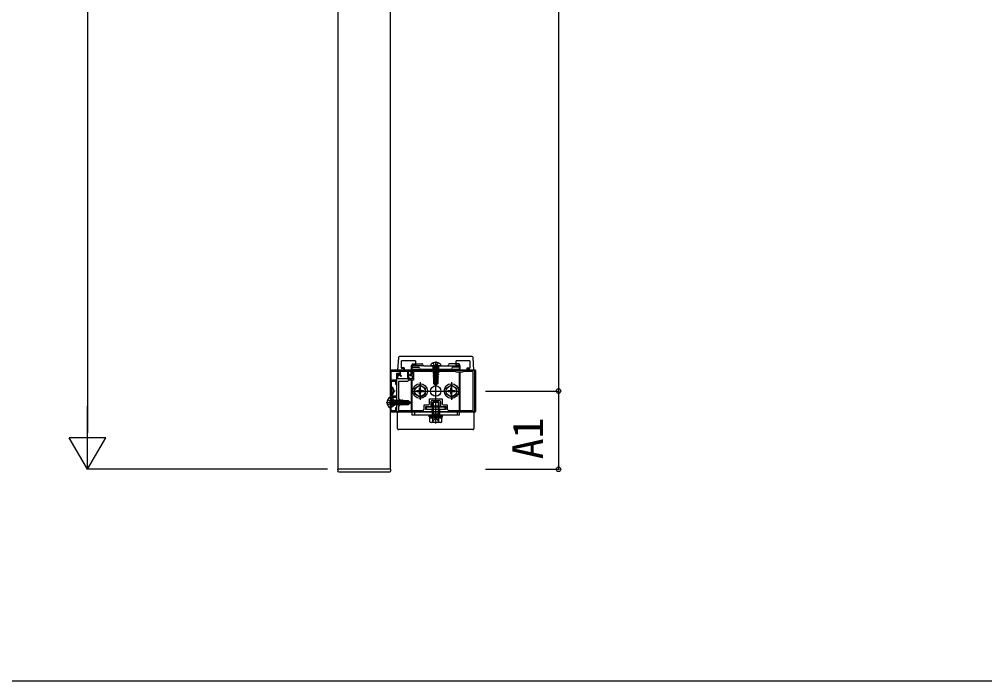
# Model space of a CAD drawing. Units: millimetres, scale not verified. Extents: x -1750 to 1750, y -2608 to 2592.
# Drawn here: x -924 to 0, y -2608 to -1975 of the extents above; entities that cross this region are included whole.
import ezdxf
from ezdxf.enums import TextEntityAlignment as Align

# ---------------------------------------------------------------- set-up
doc = ezdxf.new("R2010")
doc.units = ezdxf.units.MM
doc.header["$LTSCALE"] = 14
for name, color, linetype in [('0-2_YKK_11', 7, 'Continuous'), ('0-3_YKK_12', 2, 'Continuous'), ('0-4_YKK_13', 4, 'Continuous'), ('0-5_YKK_D', 6, 'Continuous'), ('0-6_YKK_ZWAK', 7, 'Continuous')]:
    doc.layers.add(name, color=color, linetype=linetype)
doc.styles.add('ＭＳ ゴシック', font='')
doc.styles.get('ＭＳ ゴシック').set_extended_font_data('MS Gothic')

msp = doc.modelspace()

# ---------------------------------------------------------------- linework, layer by layer
at = {"layer": '0-2_YKK_11'}
msp.add_line((-529, -2340.1), (-522, -2340.1), dxfattribs=at)
msp.add_lwpolyline([(-569, -2311), (-569, -2351), (-563, -2351), (-563, -2347), (-563.9, -2347), (-563.9, -2350.1), (-568.1, -2350.1), (-568.1, -2336.9), (-563, -2336.9), (-563, -2336), (-567.9, -2336), (-567.9, -2321.4), (-563.9, -2321.4), (-563.9, -2324.5), (-563, -2324.5), (-563, -2320.5), (-568.1, -2320.5), (-568.1, -2311.9), (-560, -2311.9), (-560, -2314.1), (-563, -2314.1), (-563, -2315), (-560, -2315), (-560, -2316), (-558.97, -2317.03), (-558.33, -2316.4), (-559.1, -2315.63), (-559.1, -2311.9), (-552.6, -2311.9), (-552.6, -2319.3), (-550.7, -2319.3), (-550.7, -2318.4), (-551.7, -2318.4), (-551.7, -2311.9), (-549.4, -2311.9), (-549.4, -2315), (-548.5, -2315), (-548.5, -2311)], close=True, dxfattribs=at)
for points in [[(-488, -2311), (-548, -2311), (-548, -2315), (-550.5, -2315), (-550.5, -2316), (-548, -2316), (-548, -2319.3), (-554.83, -2319.3), (-555.02, -2319.44), (-555.98, -2319.44), (-556.17, -2319.3), (-561.9, -2319.3), (-561.9, -2316), (-561, -2316), (-561, -2315), (-563, -2315), (-563, -2351), (-529, -2351), (-529, -2348.7), (-535, -2348.7), (-535, -2345.8), (-530, -2345.8), (-530, -2341.1)], [(-489.8, -2349.5), (-489.8, -2312.2), (-499.4, -2312.2), (-500, -2312.8), (-506, -2312.8), (-506.6, -2312.2), (-521.9, -2312.2), (-522.5, -2312.8), (-528.5, -2312.8), (-529.1, -2312.2), (-546.8, -2312.2), (-546.8, -2320.5), (-551.2, -2320.5), (-552.5, -2321.8), (-561.2, -2321.8), (-561.2, -2338.3), (-560.5, -2339), (-560.5, -2345), (-561.2, -2345.7), (-561.2, -2349.5), (-537.7, -2349.5), (-536.5, -2348.3), (-536.5, -2344.3), (-532.5, -2344.3)], [(-521, -2341.1), (-521, -2345.8), (-516, -2345.8), (-516, -2348.7), (-522, -2348.7), (-522, -2351), (-488, -2351), (-488, -2311)], [(-531.5, -2343.3), (-531.5, -2338.6), (-519.5, -2338.6), (-519.5, -2343.3)], [(-518.5, -2344.3), (-514.5, -2344.3), (-514.5, -2348.3), (-513.3, -2349.5), (-489.8, -2349.5)]]:
    msp.add_lwpolyline(points, dxfattribs=at)
for centre, start, end in [((-532.5, -2343.3), 270.00001, 359.99999), ((-529, -2341.1), 90.00001, 179.99999), ((-522, -2341.1), 0.00001, 89.99999), ((-518.5, -2343.3), 180.00001, 269.99999)]:
    msp.add_arc(centre, 1, start, end, dxfattribs=at)
at = {"layer": '0-3_YKK_12'}
msp.add_lwpolyline([(-569, -1926), (-569, -2406), (-619, -2406), (-619, -1926)], dxfattribs=at)
at = {"layer": '0-4_YKK_13'}
for p, q in [((-561.26, -2298.94), (-562, -2311)), ((-490.74, -2298), (-560.26, -2298)), ((-489, -2311), (-489.74, -2298.94)), ((-558.2, -2308.9), (-558.2, -2302)), ((-545, -2302), (-558.2, -2302)), ((-555.7, -2308.9), (-558.2, -2308.9)), ((-558.2, -2308.9), (-558.2, -2309.4)), ((-556.2, -2309.4), (-558.2, -2309.4)), ((-556.2, -2309.4), (-555.7, -2308.9)), ((-556.2, -2311), (-556.2, -2309.4)), ((-555.7, -2308.9), (-555.7, -2311)), ((-549, -2306.6), (-549, -2311)), ((-548, -2304.8), (-538.8, -2304.8)), ((-548, -2304.8), (-548, -2308)), ((-536.8, -2306.8), (-548, -2306.8)), ((-548, -2308), (-542, -2308)), ((-548, -2311), (-548, -2308)), ((-548, -2310), (-503, -2310)), ((-536.8, -2306.8), (-514.2, -2306.8)), ((-530.24, -2305.94), (-530.24, -2306.1)), ((-521.47, -2306.8), (-529.54, -2306.8)), ((-528.25, -2306.8), (-528.25, -2310)), ((-523.73, -2306.98), (-527.97, -2307.68)), ((-527.97, -2307.57), (-527.32, -2307.19)), ((-527.97, -2307.57), (-527.97, -2307.68)), ((-527.97, -2307.57), (-527.97, -2307.68)), ((-527.97, -2307.68), (-527.32, -2308.06)), ((-527.97, -2309.21), (-523.03, -2308.39)), ((-523.03, -2308.51), (-527.97, -2309.33)), ((-527.97, -2309.21), (-527.32, -2308.84)), ((-527.97, -2309.21), (-527.97, -2309.33)), ((-527.97, -2309.33), (-527.32, -2309.7)), ((-527.97, -2310.86), (-523.03, -2310.04)), ((-523.03, -2310.15), (-527.97, -2310.98)), ((-526.63, -2306.8), (-527.95, -2304.14)), ((-523.73, -2306.86), (-527.32, -2307.19)), ((-527.32, -2308.06), (-523.73, -2306.98)), ((-527.32, -2307), (-527.32, -2307.19)), ((-523.68, -2308.02), (-527.32, -2308.84)), ((-527.32, -2308.06), (-527.32, -2308.84)), ((-523.68, -2308.88), (-527.32, -2309.7)), ((-523.68, -2309.66), (-527.32, -2310.49)), ((-527.32, -2309.7), (-527.32, -2310.49)), ((-526.63, -2306.8), (-525.5, -2307.4)), ((-525.5, -2302.7), (-525.5, -2326.8)), ((-525.5, -2356.7), (-525.5, -2304.3)), ((-524.37, -2306.8), (-525.5, -2307.4)), ((-525.5, -2310), (-525.5, -2315)), ((-524.37, -2306.8), (-523.05, -2304.14)), ((-523.68, -2307), (-523.68, -2308.02)), ((-523.03, -2308.39), (-523.68, -2308.02)), ((-523.03, -2308.51), (-523.68, -2308.88)), ((-523.68, -2308.88), (-523.68, -2309.66)), ((-523.03, -2310.04), (-523.68, -2309.66)), ((-523.03, -2308.39), (-523.03, -2308.51)), ((-523.03, -2310.04), (-523.03, -2310.15)), ((-522.75, -2306.8), (-522.75, -2310)), ((-520.77, -2305.94), (-520.77, -2306.1)), ((-514.2, -2306.8), (-503, -2306.8)), ((-503, -2304.8), (-512.2, -2304.8)), ((-503, -2308), (-509, -2308)), ((-492.8, -2302), (-506, -2302)), ((-503, -2304.8), (-503, -2308)), ((-503, -2306.8), (-503, -2311)), ((-502, -2311), (-502, -2306.6)), ((-495.3, -2308.9), (-492.8, -2308.9)), ((-495.3, -2311), (-495.3, -2308.9)), ((-495.3, -2308.9), (-494.8, -2309.4)), ((-494.8, -2309.4), (-494.8, -2311)), ((-494.8, -2309.4), (-492.8, -2309.4)), ((-492.8, -2302), (-492.8, -2308.9)), ((-492.8, -2309.4), (-492.8, -2308.9)), ((-569, -2311), (-487.8, -2311)), ((-562, -2311), (-489, -2311)), ((-562, -2311), (-561, -2311)), ((-561, -2311), (-555.7, -2311)), ((-527.97, -2310.86), (-527.32, -2310.49)), ((-527.97, -2310.86), (-527.97, -2310.98)), ((-527.97, -2310.98), (-527.32, -2311.35)), ((-527.97, -2312.51), (-523.03, -2311.68)), ((-523.03, -2311.8), (-527.97, -2312.63)), ((-527.97, -2312.51), (-527.32, -2312.13)), ((-527.97, -2312.51), (-527.97, -2312.63)), ((-527.97, -2312.63), (-527.32, -2313)), ((-527.97, -2314.16), (-523.03, -2313.33)), ((-523.03, -2313.45), (-527.97, -2314.27)), ((-527.97, -2314.16), (-527.32, -2313.78)), ((-527.97, -2314.16), (-527.97, -2314.27)), ((-527.97, -2314.27), (-527.32, -2314.65)), ((-527.97, -2315.8), (-523.03, -2314.98)), ((-523.03, -2315.1), (-527.97, -2315.92)), ((-527.97, -2315.8), (-527.32, -2315.43)), ((-527.97, -2315.8), (-527.97, -2315.92)), ((-527.97, -2315.92), (-527.32, -2316.3)), ((-527.97, -2317.45), (-523.03, -2316.63)), ((-523.03, -2316.75), (-527.97, -2317.57)), ((-527.97, -2317.45), (-527.32, -2317.08)), ((-527.97, -2317.45), (-527.97, -2317.57)), ((-527.97, -2317.57), (-527.32, -2317.94)), ((-524.74, -2318.8), (-527.55, -2318.8)), ((-527.55, -2318.8), (-527.55, -2323.93)), ((-527.45, -2318.8), (-527.32, -2318.73)), ((-523.68, -2311.31), (-527.32, -2312.13)), ((-527.32, -2311.35), (-527.32, -2312.13)), ((-523.68, -2312.96), (-527.32, -2313.78)), ((-527.32, -2313), (-527.32, -2313.78)), ((-523.68, -2314.61), (-527.32, -2315.43)), ((-527.32, -2314.65), (-527.32, -2315.43)), ((-523.68, -2316.25), (-527.32, -2317.08)), ((-527.32, -2316.3), (-527.32, -2317.08)), ((-527.32, -2317.94), (-527.32, -2318.73)), ((-524.63, -2318.12), (-527.32, -2318.73)), ((-526.85, -2323.46), (-526.85, -2318.8)), ((-526.17, -2318.8), (-524.7, -2318.55)), ((-524.53, -2317.55), (-525.79, -2325.3)), ((-524.72, -2318.68), (-525.46, -2318.8)), ((-523.95, -2318.8), (-524.71, -2324.48)), ((-523.95, -2317.59), (-523.95, -2323.72)), ((-523.68, -2317.9), (-523.95, -2317.96)), ((-523.95, -2318.48), (-523.03, -2318.28)), ((-523.03, -2318.39), (-523.95, -2318.6)), ((-523.45, -2318.8), (-523.95, -2318.8)), ((-523.68, -2310.53), (-523.68, -2311.31)), ((-523.03, -2311.68), (-523.68, -2311.31)), ((-523.68, -2312.18), (-523.68, -2312.96)), ((-523.03, -2313.33), (-523.68, -2312.96)), ((-523.68, -2313.82), (-523.68, -2314.61)), ((-523.03, -2314.98), (-523.68, -2314.61)), ((-523.68, -2315.47), (-523.68, -2316.25)), ((-523.03, -2316.63), (-523.68, -2316.25)), ((-523.68, -2317.12), (-523.68, -2317.9)), ((-523.03, -2318.28), (-523.68, -2317.9)), ((-523.68, -2318.77), (-523.68, -2318.8)), ((-523.45, -2318.8), (-523.45, -2323.93)), ((-523.03, -2311.68), (-523.03, -2311.8)), ((-523.03, -2313.33), (-523.03, -2313.45)), ((-523.03, -2314.98), (-523.03, -2315.1)), ((-523.03, -2316.63), (-523.03, -2316.75)), ((-523.03, -2318.28), (-523.03, -2318.39)), ((-503, -2312.8), (-503, -2349.5)), ((-502, -2349.5), (-502, -2312.8)), ((-495.3, -2311), (-490, -2311)), ((-490, -2311), (-489, -2311)), ((-487.5, -2311.3), (-487.5, -2350.7)), ((-567.9, -2327.4), (-567.9, -2334.6)), ((-549, -2320.5), (-549, -2349.5)), ((-548, -2349.5), (-548, -2320.5)), ((-540.5, -2325.25), (-545.5, -2328.14)), ((-545.5, -2333.86), (-545.5, -2328.14)), ((-541, -2329.5), (-541, -2327.85)), ((-541, -2327.85), (-540, -2327.85)), ((-540.5, -2322.47), (-540.5, -2339.53)), ((-540.5, -2324), (-540.5, -2338)), ((-540.5, -2325.25), (-535.5, -2328.14)), ((-540, -2329.5), (-540, -2327.85)), ((-535.5, -2328.14), (-535.5, -2333.86)), ((-527.55, -2323.93), (-526.85, -2323.46)), ((-527.55, -2323.93), (-525.68, -2325.8)), ((-526.85, -2323.46), (-525.5, -2325.8)), ((-525.68, -2325.8), (-525.32, -2325.8)), ((-523.45, -2323.93), (-525.32, -2325.8)), ((-524.71, -2324.48), (-525.32, -2325.8)), ((-524.71, -2324.48), (-523.95, -2323.72)), ((-523.45, -2323.93), (-523.95, -2323.72)), ((-510.5, -2325.25), (-515.5, -2328.14)), ((-515.5, -2333.86), (-515.5, -2328.14)), ((-511, -2329.5), (-511, -2327.85)), ((-511, -2327.85), (-510, -2327.85)), ((-510.5, -2322.47), (-510.5, -2339.53)), ((-510.5, -2324), (-510.5, -2338)), ((-510.5, -2325.25), (-505.5, -2328.14)), ((-510, -2329.5), (-510, -2327.85)), ((-505.5, -2328.14), (-505.5, -2333.86)), ((-569.86, -2337.26), (-569.7, -2337.26)), ((-564.4, -2331), (-569, -2331)), ((-569, -2337.97), (-569, -2346.04)), ((-567.6, -2338), (-568.1, -2338.09)), ((-568.1, -2345.91), (-568.1, -2338.09)), ((-567.9, -2330.14), (-567.75, -2329.86)), ((-567.9, -2331.86), (-567.75, -2332.15)), ((-565.93, -2328.95), (-567.75, -2329.86)), ((-565.93, -2333.05), (-567.75, -2332.15)), ((-567.6, -2338), (-566.8, -2338.14)), ((-567.6, -2346), (-567.6, -2338)), ((-549.07, -2331), (-531.93, -2331)), ((-540.5, -2336.75), (-545.5, -2333.86)), ((-543.65, -2330.5), (-542, -2330.5)), ((-543.65, -2331.5), (-543.65, -2330.5)), ((-543.65, -2331.5), (-542, -2331.5)), ((-541, -2334.15), (-541, -2332.5)), ((-540, -2334.15), (-541, -2334.15)), ((-540.5, -2336.75), (-535.5, -2333.86)), ((-540, -2334.15), (-540, -2332.5)), ((-539, -2330.5), (-537.35, -2330.5)), ((-539, -2331.5), (-537.35, -2331.5)), ((-537.35, -2330.5), (-537.35, -2331.5)), ((-531.5, -2331), (-519.5, -2331)), ((-519.07, -2331), (-501.93, -2331)), ((-510.5, -2336.75), (-515.5, -2333.86)), ((-513.65, -2330.5), (-512, -2330.5)), ((-513.65, -2331.5), (-513.65, -2330.5)), ((-513.65, -2331.5), (-512, -2331.5)), ((-511, -2334.15), (-511, -2332.5)), ((-510, -2334.15), (-511, -2334.15)), ((-510.5, -2336.75), (-505.5, -2333.86)), ((-510, -2334.15), (-510, -2332.5)), ((-509, -2330.5), (-507.35, -2330.5)), ((-509, -2331.5), (-507.35, -2331.5)), ((-507.35, -2330.5), (-507.35, -2331.5)), ((-573.1, -2342), (-549, -2342)), ((-569, -2340.87), (-571.66, -2339.55)), ((-569, -2343.13), (-571.66, -2344.45)), ((-569.86, -2346.73), (-569.7, -2346.73)), ((-569, -2340.87), (-568.4, -2342)), ((-569, -2343.13), (-568.4, -2342)), ((-568.94, -2340.23), (-568.61, -2343.82)), ((-568.82, -2340.23), (-568.12, -2344.47)), ((-567.74, -2343.82), (-568.82, -2340.23)), ((-568.8, -2340.18), (-567.78, -2340.18)), ((-568.8, -2343.82), (-568.61, -2343.82)), ((-568.23, -2344.47), (-568.61, -2343.82)), ((-568.23, -2344.47), (-568.12, -2344.47)), ((-568.23, -2344.47), (-568.12, -2344.47)), ((-568.12, -2344.47), (-567.74, -2343.82)), ((-567.94, -2343.15), (-568.1, -2342.84)), ((-567.6, -2346), (-568.1, -2345.91)), ((-565.62, -2344.3), (-567.94, -2343.15)), ((-567.41, -2339.53), (-567.78, -2340.18)), ((-567.78, -2340.18), (-566.96, -2343.82)), ((-567.74, -2343.82), (-566.96, -2343.82)), ((-567.6, -2346), (-566.8, -2345.86)), ((-566.59, -2344.47), (-567.41, -2339.53)), ((-567.41, -2339.53), (-567.29, -2339.53)), ((-567.29, -2339.53), (-566.92, -2340.18)), ((-567.29, -2339.53), (-566.47, -2344.47)), ((-566.59, -2344.47), (-566.96, -2343.82)), ((-566.92, -2340.18), (-566.1, -2343.82)), ((-566.92, -2340.18), (-566.14, -2340.18)), ((-566.59, -2344.47), (-566.47, -2344.47)), ((-566.47, -2344.47), (-566.1, -2343.82)), ((-565.76, -2339.53), (-566.14, -2340.18)), ((-566.14, -2340.18), (-565.31, -2343.82)), ((-566.1, -2343.82), (-565.31, -2343.82)), ((-564.94, -2344.47), (-565.76, -2339.53)), ((-565.76, -2339.53), (-565.65, -2339.53)), ((-565.65, -2339.53), (-564.82, -2344.47)), ((-564.94, -2344.47), (-565.31, -2343.82)), ((-565.27, -2340.18), (-564.49, -2340.18)), ((-564.94, -2344.47), (-564.82, -2344.47)), ((-564.82, -2344.47), (-564.45, -2343.82)), ((-564.12, -2339.53), (-564.49, -2340.18)), ((-564.49, -2340.18), (-563.67, -2343.82)), ((-564.45, -2343.82), (-563.67, -2343.82)), ((-563.29, -2344.47), (-564.12, -2339.53)), ((-564.12, -2339.53), (-564, -2339.53)), ((-564, -2339.53), (-563.17, -2344.47)), ((-563.29, -2344.47), (-563.67, -2343.82)), ((-563.62, -2340.18), (-562.84, -2340.18)), ((-563.29, -2344.47), (-563.17, -2344.47)), ((-563.17, -2344.47), (-562.8, -2343.82)), ((-562.47, -2339.53), (-562.84, -2340.18)), ((-562.84, -2340.18), (-562.02, -2343.82)), ((-562.8, -2343.82), (-562.02, -2343.82)), ((-561.64, -2344.47), (-562.47, -2339.53)), ((-562.47, -2339.53), (-562.35, -2339.53)), ((-562.35, -2339.53), (-561.53, -2344.47)), ((-561.64, -2344.47), (-562.02, -2343.82)), ((-561.98, -2340.18), (-561.19, -2340.18)), ((-561.64, -2344.47), (-561.53, -2344.47)), ((-561.53, -2344.47), (-561.15, -2343.82)), ((-560.82, -2339.53), (-561.19, -2340.18)), ((-561.19, -2340.18), (-560.37, -2343.82)), ((-561.15, -2343.82), (-560.37, -2343.82)), ((-560, -2344.47), (-560.82, -2339.53)), ((-560.82, -2339.53), (-560.7, -2339.53)), ((-560.7, -2339.53), (-559.88, -2344.47)), ((-560, -2344.47), (-560.37, -2343.82)), ((-560.33, -2340.18), (-559.55, -2340.18)), ((-560, -2344.47), (-559.88, -2344.47)), ((-559.88, -2344.47), (-559.5, -2343.82)), ((-559.17, -2339.53), (-559.55, -2340.18)), ((-559.55, -2340.18), (-558.72, -2343.82)), ((-559.5, -2343.82), (-558.72, -2343.82)), ((-558.35, -2344.47), (-559.17, -2339.53)), ((-559.17, -2339.53), (-559.05, -2339.53)), ((-559.05, -2339.53), (-558.23, -2344.47)), ((-558.35, -2344.47), (-558.72, -2343.82)), ((-558.68, -2340.18), (-557.9, -2340.18)), ((-558.35, -2344.47), (-558.23, -2344.47)), ((-558.25, -2341.03), (-550.5, -2342.29)), ((-558.23, -2344.47), (-557.86, -2343.82)), ((-558.21, -2340.45), (-552.08, -2340.45)), ((-557.52, -2339.53), (-557.9, -2340.18)), ((-557.9, -2340.18), (-557.84, -2340.45)), ((-557.86, -2343.82), (-557.07, -2343.82)), ((-557.68, -2341.13), (-557.07, -2343.82)), ((-557.32, -2340.45), (-557.52, -2339.53)), ((-557.52, -2339.53), (-557.41, -2339.53)), ((-557.41, -2339.53), (-557.2, -2340.45)), ((-557, -2342.67), (-557.25, -2341.2)), ((-557.12, -2341.22), (-557, -2341.96)), ((-557, -2343.95), (-557.07, -2343.82)), ((-557.03, -2340.18), (-557, -2340.18)), ((-557, -2339.95), (-557, -2340.45)), ((-557, -2339.95), (-551.87, -2339.95)), ((-557, -2340.45), (-551.32, -2341.21)), ((-557, -2341.24), (-557, -2344.05)), ((-552.34, -2343.35), (-557, -2343.35)), ((-557, -2344.05), (-551.87, -2344.05)), ((-552.34, -2343.35), (-550, -2342)), ((-551.87, -2344.05), (-552.34, -2343.35)), ((-551.87, -2339.95), (-552.08, -2340.45)), ((-551.32, -2341.21), (-552.08, -2340.45)), ((-551.87, -2339.95), (-550, -2341.82)), ((-551.87, -2344.05), (-550, -2342.18)), ((-551.32, -2341.21), (-550, -2341.82)), ((-550, -2342.18), (-550, -2341.82)), ((-516.5, -2346.4), (-534.5, -2346.4)), ((-534.5, -2348.7), (-534.5, -2346.4)), ((-529.1, -2345.2), (-529.1, -2345.9)), ((-529.1, -2345.2), (-521.9, -2345.2)), ((-528.5, -2342), (-527.5, -2341)), ((-522.5, -2342), (-528.5, -2342)), ((-527.5, -2341), (-523.5, -2341)), ((-525.5, -2362), (-525.5, -2340.3)), ((-525.5, -2351), (-525.5, -2346)), ((-522.5, -2342), (-523.5, -2341)), ((-521.9, -2345.2), (-521.9, -2345.9)), ((-516.5, -2348.7), (-516.5, -2346.4)), ((-487.8, -2351), (-569, -2351)), ((-562, -2367), (-562, -2352)), ((-561, -2351), (-490, -2351)), ((-548, -2351), (-503, -2351)), ((-548, -2354.2), (-548, -2351)), ((-503, -2354.2), (-548, -2354.2)), ((-546, -2351), (-546, -2354.2)), ((-516.5, -2348.7), (-534.5, -2348.7)), ((-531.75, -2354.2), (-519.25, -2354.2)), ((-531.2, -2357), (-531.2, -2355.8)), ((-529, -2351), (-529, -2354.2)), ((-522.5, -2353.18), (-528.5, -2353.18)), ((-528.3, -2354.12), (-528.5, -2353.18)), ((-528.3, -2354.12), (-527.96, -2353.18)), ((-528.3, -2354.2), (-528.3, -2354.12)), ((-522.7, -2354.12), (-523.04, -2353.18)), ((-522.7, -2354.12), (-522.5, -2353.18)), ((-522.7, -2354.2), (-522.7, -2354.12)), ((-522, -2351), (-522, -2354.2)), ((-519.8, -2355.8), (-519.8, -2357)), ((-505, -2351), (-505, -2354.2)), ((-503, -2351), (-503, -2354.2)), ((-489, -2352), (-489, -2367)), ((-519.73, -2357), (-531.27, -2357)), ((-531.27, -2360.55), (-531.27, -2357)), ((-530.5, -2361), (-531.27, -2360.55)), ((-520.5, -2361), (-530.5, -2361)), ((-528.39, -2360.55), (-528.39, -2357)), ((-522.61, -2360.55), (-522.61, -2357)), ((-520.5, -2361), (-519.73, -2360.55)), ((-519.73, -2360.55), (-519.73, -2357)), ((-490, -2368), (-561, -2368)), ((-569.5, -2406), (-618.5, -2406)), ((-618.41, -2408.5), (-569.59, -2408.5))]:
    msp.add_line(p, q, dxfattribs=at)
for points in [[(-545, -2302), (-545, -2306.6), (-549, -2306.6)], [(-527.97, -2307.57), (-523.73, -2306.86), (-523.73, -2306.98)], [(-523.03, -2310.15), (-523.68, -2310.53), (-527.32, -2311.35)], [(-502, -2306.6), (-506, -2306.6), (-506, -2302)], [(-523.03, -2311.8), (-523.68, -2312.18), (-527.32, -2313)], [(-523.03, -2313.45), (-523.68, -2313.82), (-527.32, -2314.65)], [(-523.03, -2315.1), (-523.68, -2315.47), (-527.32, -2316.3)], [(-523.03, -2316.75), (-523.68, -2317.12), (-527.32, -2317.94)], [(-523.03, -2318.39), (-523.68, -2318.77), (-523.82, -2318.8)], [(-568.23, -2344.47), (-568.94, -2340.23), (-568.82, -2340.23)], [(-565.62, -2339.7), (-567.94, -2340.86), (-568.1, -2341.16)], [(-565.65, -2339.53), (-565.27, -2340.18), (-564.45, -2343.82)], [(-564, -2339.53), (-563.62, -2340.18), (-562.8, -2343.82)], [(-562.35, -2339.53), (-561.98, -2340.18), (-561.15, -2343.82)], [(-560.7, -2339.53), (-560.33, -2340.18), (-559.5, -2343.82)], [(-559.05, -2339.53), (-558.68, -2340.18), (-557.86, -2343.82)], [(-557.41, -2339.53), (-557.03, -2340.18), (-557, -2340.32)], [(-528.5, -2353.18), (-528.5, -2342.8), (-528.5, -2342)], [(-527.96, -2341.46), (-527.96, -2342.8), (-527.96, -2353.18)], [(-523.04, -2341.46), (-523.04, -2342.8), (-523.04, -2353.18)], [(-522.5, -2342), (-522.5, -2342.8), (-522.5, -2353.18)], [(-519.25, -2354.2), (-519.25, -2355.8), (-531.75, -2355.8), (-531.75, -2354.2)], [(-528.55, -2361), (-527.4, -2358.64), (-525.5, -2357.63)], [(-522.45, -2361), (-523.6, -2358.64), (-525.5, -2357.63)], [(-618.5, -2406), (-619.5, -2406), (-619.4, -2407.56)], [(-568.6, -2407.56), (-568.5, -2406), (-569.5, -2406)]]:
    msp.add_lwpolyline(points, dxfattribs=at)
for centre, radius in [((-540.5, -2331), 7), ((-540.5, -2331), 5), ((-525.5, -2331), 5), ((-510.5, -2331), 7), ((-510.5, -2331), 5)]:
    msp.add_circle(centre, radius, dxfattribs=at)
for centre, radius, start, end in [((-560.26, -2299), 1, 90, 176.5), ((-490.74, -2299), 1, 3.5, 90), ((-542, -2309), 1, 0, 90), ((-540, -2309), 1, 180, 270), ((-538.8, -2305.8), 1, 0, 90), ((-536.8, -2305.8), 1, 180, 270), ((-529.54, -2306.1), 0.7, 180, 270), ((-529.37, -2305.94), 0.862, 129.12355, 180), ((-525.5, -2310.7), 7, 90, 129.12355), ((-527.52, -2307), 0.2, 0, 90), ((-525.5, -2310.7), 7, 50.87645, 90), ((-523.48, -2307), 0.2, 90, 180), ((-521.47, -2306.1), 0.7, 270, 0), ((-521.63, -2305.94), 0.862, 360, 50.87645), ((-514.2, -2305.8), 1, 270, 0), ((-512.2, -2305.8), 1, 90, 180), ((-511, -2309), 1, 270, 0), ((-509, -2309), 1, 90, 180), ((-524.24, -2317.59), 0.294, 90, 170.8071), ((-524.24, -2317.59), 0.294, 0, 90), ((-487.8, -2311.3), 0.3, 360, 90), ((-567.75, -2327.4), 0.154, 62.71904, 180), ((-569.6, -2331), 4.2, 297.28096, 62.71904), ((-565.1, -2342), 7, 140.87645, 180), ((-569.86, -2338.13), 0.862, 90, 140.87645), ((-569.7, -2337.97), 0.7, 0, 90), ((-567.75, -2334.6), 0.154, 180, 297.28096), ((-566.95, -2339.03), 0.9, 32.05588, 80), ((-542, -2329.5), 1, 270, 0), ((-542, -2332.5), 1, 0, 90), ((-539, -2329.5), 1, 180, 270), ((-539, -2332.5), 1, 90, 180), ((-512, -2329.5), 1, 270, 0), ((-512, -2332.5), 1, 0, 90), ((-509, -2329.5), 1, 180, 270), ((-509, -2332.5), 1, 90, 180), ((-565.1, -2342), 7, 180, 219.12355), ((-569.86, -2345.87), 0.862, 219.12355, 270), ((-569.7, -2346.04), 0.7, 270, 360), ((-568.8, -2339.98), 0.2, 180, 270), ((-568.8, -2344.02), 0.2, 90, 180), ((-566.95, -2344.97), 0.9, 280, 327.94412), ((-571.7, -2342), 6.5, 327.94412, 32.05588), ((-558.21, -2340.74), 0.294, 90, 180), ((-558.21, -2340.74), 0.294, 180, 260.8071), ((-529.6, -2345.9), 0.5, 270, 0), ((-521.4, -2345.9), 0.5, 180, 270), ((-561, -2352), 1, 90, 180), ((-490, -2352), 1, 0, 90), ((-487.8, -2350.7), 0.3, 270, 0), ((-529.83, -2358.44), 2.56, 235.61708, 304.38292), ((-525.5, -2351.45), 9.55, 252.41276, 287.58724), ((-521.17, -2358.44), 2.56, 235.61708, 304.38292), ((-561, -2367), 1, 180, 270), ((-490, -2367), 1, 270, 0), ((-618.41, -2407.5), 1, 183.5, 270), ((-569.59, -2407.5), 1, 270, 356.5)]:
    msp.add_arc(centre, radius, start, end, dxfattribs=at)
at = {"layer": '0-5_YKK_D'}
for p, q in [((-859, -1141), (-859, -2371)), ((-408, -1506), (-408, -2331)), ((-478, -2331), (-407, -2331)), ((-478, -2331), (-407, -2331)), ((-408, -2331), (-408, -2406)), ((-859, -2406), (-859, -2345.38)), ((-859, -2406), (-876.5, -2375.69)), ((-841.5, -2375.69), (-876.5, -2375.69)), ((-859, -2406), (-841.5, -2375.69)), ((-629, -2406), (-860, -2406)), ((-478, -2406), (-407, -2406))]:
    msp.add_line(p, q, dxfattribs=at)
for centre in [(-408, -2331), (-408, -2331), (-408, -2406)]:
    msp.add_circle(centre, 2.12, dxfattribs=at)
at = {"layer": '0-6_YKK_ZWAK'}
msp.add_lwpolyline([(-1750, -2608.5), (1750, -2608.5), (1750, 2491.5)], dxfattribs=at)

# ---------------------------------------------------------------- texts
at = {"layer": '0-5_YKK_D', "style": 'ＭＳ ゴシック'}
msp.add_text('A1', height=29.33, rotation=90, dxfattribs=at).set_placement((-414, -2396.34), align=Align.BOTTOM_LEFT)

doc.saveas('drawing.dxf')
